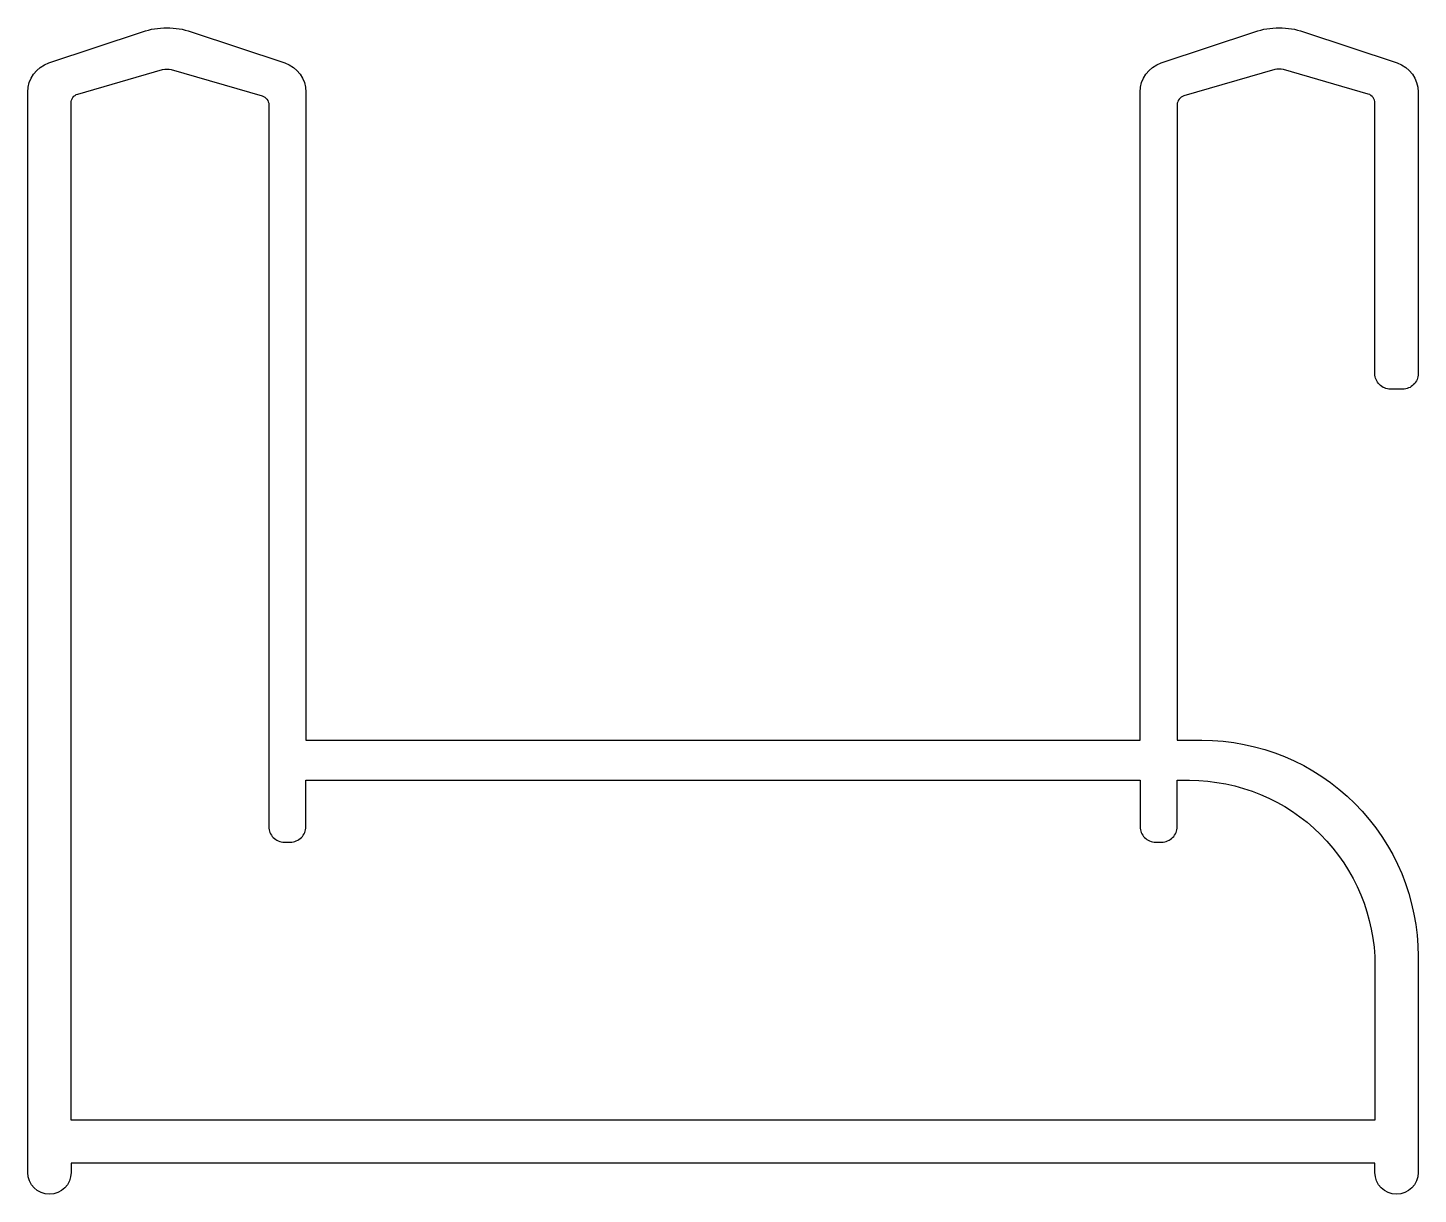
# Model space of a CAD drawing. Extents: x 149.3 to 194.3, y 207.5 to 245.2.
import ezdxf

# ---------------------------------------------------------------- set-up
doc = ezdxf.new("R2010")
doc.units = 0
doc.layers.get('0').update_dxf_attribs({"linetype": 'CONTINUOUS'})

msp = doc.modelspace()

# ---------------------------------------------------------------- linework, layer by layer
for points in [[(186.496, 242.747), (186.496, 222.175), (187.296, 222.175, -0.414214), (194.296, 215.175), (194.296, 208.175, -1), (192.896, 208.175), (192.896, 208.475), (150.696, 208.475), (150.696, 208.175, -1), (149.296, 208.175), (149.296, 243.154, -0.322823), (149.98, 244.103), (153.006, 245.112, -0.162278), (154.587, 245.112), (157.613, 244.103, -0.322823), (158.296, 243.154), (158.296, 222.175), (185.296, 222.175), (185.296, 243.154, -0.322823), (185.98, 244.103), (189.006, 245.112, -0.162278), (190.587, 245.112), (193.613, 244.103, -0.322823), (194.296, 243.154), (194.296, 234.04, -0.414214), (193.796, 233.54), (193.396, 233.54, -0.414214), (192.896, 234.04), (192.896, 242.805, 0.334045), (192.68, 243.093), (189.935, 243.886, 0.14155), (189.658, 243.886), (186.713, 243.035, 0.334045)], [(150.696, 209.875), (150.696, 242.805, -0.334045), (150.913, 243.093), (153.658, 243.886, -0.14155), (153.935, 243.886), (156.88, 243.035, -0.334045), (157.096, 242.747), (157.096, 219.375, 0.414214), (157.596, 218.875), (157.796, 218.875, 0.414214), (158.296, 219.375), (158.296, 220.875), (185.296, 220.875), (185.296, 219.375, 0.414214), (185.796, 218.875), (185.996, 218.875, 0.414214), (186.496, 219.375), (186.496, 220.875), (186.896, 220.875, -0.414214), (192.896, 214.875), (192.896, 209.875)]]:
    msp.add_lwpolyline(points, format="xyb", close=True)

doc.saveas('drawing.dxf')
